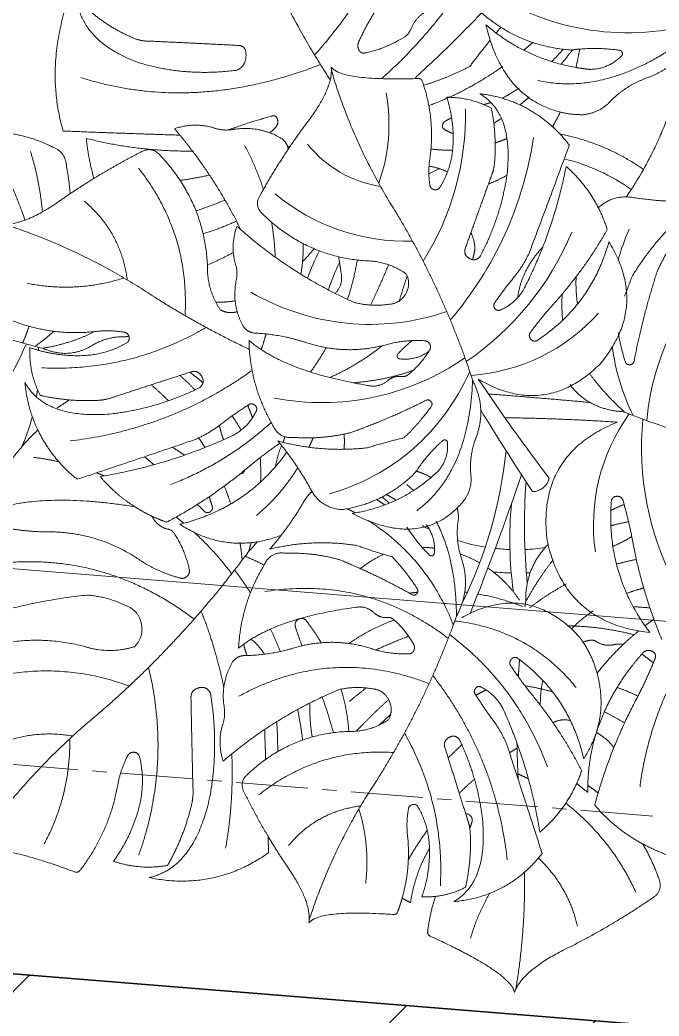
# Model space of a CAD drawing. Header units: inches. Extents: x 130993 to 274375, y -5108 to 103559.
# Drawn here: x 149360.12 to 149371.2, y 61053.63 to 61070.9 of the extents above; entities that cross this region are included whole.
import ezdxf

# ---------------------------------------------------------------- set-up
doc = ezdxf.new("R2010")
doc.units = ezdxf.units.IN
doc.header["$MEASUREMENT"] = 0
doc.linetypes.add('CENTER', pattern=[2, 1.25, -0.25, 0.25, -0.25])
doc.layers.add('A-HATCH', color=7, linetype='Continuous')
for name, color, linetype, lineweight in [('A_Grid Name', 216, 'Continuous', 5), ('Center line', 252, 'CENTER', 20), ('Column', 14, 'Continuous', 30), ('plants', 105, 'Continuous', 18), ('Wall-Section', 6, 'Continuous', 35)]:
    doc.layers.add(name, color=color, linetype=linetype, lineweight=lineweight)

# ---------------------------------------------------------------- blocks, each defined once
blk = doc.blocks.new('BP')
at = {"layer": 'A_Grid Name'}
blk.add_line((551, -319.224), (-30, -272.36), dxfattribs=at)
blk = doc.blocks.new('Monstera_86')
at = {"layer": 'plants'}
for points, degree in [([(0.73854, 1.358), (0.73013, 1.33524), (0.68339, 1.31327)], 2), ([(0.82054, 1.30327), (0.74178, 1.3393), (0.73854, 1.358)], 2), ([(0.72874, 1.24091), (0.72766, 1.29832), (0.73717, 1.35482)], 2), ([(0.68339, 1.31327), (0.64281, 1.29249), (0.60518, 1.26686)], 2), ([(0.76231, 1.26133), (0.77442, 1.28208), (0.78114, 1.30517)], 2), ([(0.81537, 1.2647), (0.82078, 1.28141), (0.82284, 1.29889)], 2), ([(0.82284, 1.29889), (0.82319, 1.30184), (0.82054, 1.30327)], 2), ([(0.71527, 1.22748), (0.68605, 1.25495), (0.67728, 1.2938)], 2), ([(0.93826, 1.29044), (0.92839, 1.27734), (0.85556, 1.28235)], 2), ([(0.96133, 1.23287), (0.93542, 1.26934), (0.93826, 1.29044)], 2), ([(0.85211, 1.27993), (0.84957, 1.27324), (0.84764, 1.26635)], 2), ([(0.85556, 1.28235), (0.85303, 1.28235), (0.85211, 1.27993)], 2), ([(0.87244, 1.15207), (0.91445, 1.21502), (0.93801, 1.28741)], 2), ([(0.79752, 1.2697), (0.74475, 1.26537), (0.71158, 1.22298)], 2), ([(0.76936, 1.19136), (0.76461, 1.2512), (0.79752, 1.2697)], 2), ([(0.83948, 1.27078), (0.83544, 1.24275), (0.82127, 1.21832)], 2), ([(0.84764, 1.26635), (0.84365, 1.26874), (0.83948, 1.27078)], 2), ([(0.60518, 1.26686), (0.59302, 1.2595), (0.59857, 1.24631)], 2), ([(0.68868, 1.17406), (0.64401, 1.20918), (0.62048, 1.26062)], 2), ([(0.81537, 1.2647), (0.8, 1.26299), (0.78613, 1.25599)], 2), ([(0.82854, 1.26514), (0.82194, 1.26543), (0.81537, 1.2647)], 2), ([(0.82109, 1.21803), (0.82053, 1.2423), (0.82854, 1.26514)], 2), ([(0.84764, 1.26635), (0.83894, 1.2354), (0.84264, 1.20342)], 2), ([(0.78613, 1.25599), (0.7802, 1.23032), (0.78139, 1.20397)], 2), ([(0.84544, 1.10592), (0.80639, 1.17485), (0.81052, 1.2545)], 2), ([(0.8897, 1.17968), (0.8789, 1.21499), (0.88308, 1.25175)], 2), ([(1.09365, 1.24641), (1.03058, 1.25956), (0.97752, 1.22233)], 2), ([(0.59857, 1.24631), (0.60464, 1.22922), (0.61397, 1.21362)], 2), ([(1.03429, 1.16622), (1.04897, 1.23649), (1.09365, 1.24641)], 2), ([(1.16083, 1.2394), (1.13192, 1.20174), (1.12392, 1.1549)], 2), ([(1.16568, 1.241), (1.16272, 1.24187), (1.16083, 1.2394)], 2), ([(1.26496, 1.22189), (1.24901, 1.21025), (1.16568, 1.241)], 2), ([(0.978, 1.2063), (0.96998, 1.2198), (0.96133, 1.23287)], 2), ([(1.07571, 1.23459), (1.06011, 1.20719), (1.0526, 1.17655)], 2), ([(1.12832, 1.23053), (1.10257, 1.23932), (1.07571, 1.23459)], 2), ([(1.10339, 1.17788), (1.11087, 1.20658), (1.12832, 1.23053)], 2), ([(0.61397, 1.21362), (0.59993, 1.22125), (0.58431, 1.2264)], 2), ([(0.71158, 1.22298), (0.72845, 1.17048), (0.74561, 1.11807)], 2), ([(0.81789, 1.04996), (0.75673, 1.12896), (0.74553, 1.22925)], 2), ([(0.82329, 1.20059), (0.8333, 1.21428), (0.8417, 1.22902)], 2), ([(0.97752, 1.22233), (0.97776, 1.21431), (0.978, 1.2063)], 2), ([(1.09421, 1.04211), (1.07193, 1.13458), (1.10368, 1.22451)], 2), ([(0.61397, 1.21362), (0.64142, 1.19871), (0.66039, 1.17597)], 2), ([(0.82127, 1.21832), (0.82118, 1.21817), (0.82109, 1.21803)], 2), ([(0.82112, 1.21701), (0.82111, 1.21752), (0.82109, 1.21803)], 2), ([(0.83261, 1.17692), (0.8219, 1.19546), (0.82112, 1.21701)], 2), ([(0.88801, 1.1768), (0.93033, 1.18203), (0.9581, 1.21527)], 2), ([(1.01329, 1.12622), (1.0113, 1.17234), (1.01928, 1.21786)], 2), ([(1.14135, 1.08578), (1.21167, 1.14356), (1.26364, 1.2185)], 2), ([(1.17083, 1.11152), (1.17001, 1.16573), (1.19565, 1.21354)], 2), ([(0.7139, 1.20241), (0.68548, 1.1783), (0.67308, 1.14265)], 2), ([(0.74993, 1.08166), (0.7236, 1.13941), (0.7139, 1.20241)], 2), ([(0.78139, 1.20397), (0.78174, 1.19614), (0.78451, 1.18883)], 2), ([(0.84264, 1.20342), (0.84366, 1.19157), (0.8416, 1.17987)], 2), ([(1.00086, 1.16438), (0.99019, 1.18578), (0.978, 1.2063)], 2), ([(0.79217, 1.11193), (0.77411, 1.14963), (0.76936, 1.19136)], 2), ([(0.77984, 1.19261), (0.77868, 1.18903), (0.78134, 1.18629)], 2), ([(0.78195, 1.19849), (0.7808, 1.19558), (0.77984, 1.19261)], 2), ([(0.78134, 1.18629), (0.78323, 1.18436), (0.78592, 1.18435)], 2), ([(0.78451, 1.18883), (0.79527, 1.1547), (0.80588, 1.12051)], 2), ([(0.66039, 1.17597), (0.64603, 1.12153), (0.61845, 1.07018)], 2), ([(0.83797, 1.17561), (0.8349, 1.17461), (0.83261, 1.17692)], 2), ([(0.8416, 1.17987), (0.84103, 1.17661), (0.83797, 1.17561)], 2), ([(1.0526, 1.17655), (1.05036, 1.16745), (1.05111, 1.15812)], 2), ([(1.10324, 1.12795), (1.09701, 1.1529), (1.10339, 1.17788)], 2), ([(0.6387, 1.06165), (0.66832, 1.11042), (0.66708, 1.16352)], 2), ([(0.6671, 1.15683), (0.66199, 1.16038), (0.65713, 1.16426)], 2), ([(0.66708, 1.16352), (0.67284, 1.15949), (0.67799, 1.15488)], 2), ([(0.77743, 1.15076), (0.78503, 1.15735), (0.79218, 1.16443)], 2), ([(0.85602, 1.12486), (0.92899, 1.12024), (0.98702, 1.16595)], 2), ([(0.99757, 1.14575), (1.00694, 1.15362), (1.00086, 1.16438)], 2), ([(1.03407, 1.06729), (1.02572, 1.11673), (1.03429, 1.16622)], 2), ([(0.5667, 1.02229), (0.60753, 1.08693), (0.61641, 1.15825)], 2), ([(1.05111, 1.15812), (1.05214, 1.11528), (1.05297, 1.07242)], 2), ([(1.12392, 1.1549), (1.1211, 1.14096), (1.11474, 1.12824)], 2), ([(0.67308, 1.14265), (0.69435, 1.10107), (0.72414, 1.06543)], 2), ([(0.73512, 1.14557), (0.72998, 1.14795), (0.72496, 1.15058)], 2), ([(0.73604, 1.11569), (0.73579, 1.13337), (0.73484, 1.15105)], 2), ([(0.79487, 0.9924), (0.82491, 1.07672), (0.87244, 1.15207)], 2), ([(0.89998, 1.10432), (0.95614, 1.10671), (0.99757, 1.14575)], 2), ([(0.80145, 1.01022), (0.7355, 1.06021), (0.70638, 1.13893)], 2), ([(1.02168, 1.13324), (0.97058, 1.08935), (0.90886, 1.06364)], 2), ([(1.0227, 1.09918), (1.02719, 1.11637), (1.02168, 1.13324)], 2), ([(0.67115, 1.13085), (0.64622, 1.09239), (0.65816, 1.04784)], 2), ([(0.73583, 1.03287), (0.68547, 1.0693), (0.67115, 1.13085)], 2), ([(0.73596, 1.12061), (0.73965, 1.12284), (0.74328, 1.12518)], 2), ([(0.80293, 1.12999), (0.7963, 1.12365), (0.78968, 1.1173)], 2), ([(0.96955, 1.09494), (0.96869, 1.10958), (0.96861, 1.12425)], 2), ([(0.98037, 1.13172), (0.98085, 1.11715), (0.98136, 1.10257)], 2), ([(1.10906, 1.12461), (1.10514, 1.12451), (1.10324, 1.12795)], 2), ([(1.11474, 1.12824), (1.11297, 1.12471), (1.10906, 1.12461)], 2), ([(1.16788, 1.1088), (1.21906, 1.10027), (1.26271, 1.12887)], 2), ([(0.64184, 1.12012), (0.64436, 1.11702), (0.64692, 1.11395)], 2), ([(0.64692, 1.11395), (0.65248, 1.10925), (0.65864, 1.10537)], 2), ([(0.74561, 1.11807), (0.75055, 1.10549), (0.75847, 1.09464)], 2), ([(0.80588, 1.12051), (0.80821, 1.11402), (0.80246, 1.11042)], 2), ([(0.80246, 1.11042), (0.79671, 1.10683), (0.79217, 1.11193)], 2), ([(0.86085, 1.07349), (0.87719, 1.08812), (0.89219, 1.1041)], 2), ([(0.86093, 1.09304), (0.87873, 1.10498), (0.89998, 1.10432)], 2), ([(0.90694, 1.06324), (0.90106, 1.08338), (0.89947, 1.10433)], 2), ([(0.91437, 1.10563), (0.91926, 1.08808), (0.92541, 1.07096)], 2), ([(0.93504, 1.11002), (0.93795, 1.09348), (0.93729, 1.07675)], 2), ([(0.94928, 1.08308), (0.94619, 1.09795), (0.94443, 1.11306)], 2), ([(0.65104, 1.08525), (0.64102, 1.0903), (0.63146, 1.09616)], 2), ([(0.68447, 1.09371), (0.69319, 1.09168), (0.70096, 1.09593)], 2), ([(0.75847, 1.09464), (0.76801, 1.08203), (0.77632, 1.06854)], 2), ([(0.87006, 1.09818), (0.86452, 1.09302), (0.85898, 1.08787)], 2), ([(1.02064, 1.081), (1.01924, 1.09038), (1.0227, 1.09918)], 2), ([(0.8607, 1.07377), (0.85575, 1.08347), (0.86093, 1.09304)], 2), ([(0.9968, 0.92926), (1.06038, 1.01567), (1.14135, 1.08578)], 2), ([(0.71334, 1.07891), (0.71352, 1.06696), (0.71097, 1.05502)], 2), ([(0.7704, 1.06155), (0.75714, 1.06835), (0.74993, 1.08166)], 2), ([(0.88256, 1.06213), (0.89099, 1.06846), (0.89898, 1.07532)], 2), ([(1.01211, 1.03622), (1.02453, 1.05697), (1.02064, 1.081)], 2), ([(0.61759, 1.06859), (0.61, 1.05326), (0.60346, 1.03764)], 2), ([(0.61845, 1.07018), (0.61802, 1.06938), (0.61759, 1.06859)], 2), ([(0.6387, 1.06165), (0.62828, 1.06521), (0.61845, 1.07018)], 2), ([(0.72834, 1.05995), (0.71502, 1.06217), (0.70198, 1.06571)], 2), ([(0.72414, 1.06543), (0.73338, 1.05355), (0.74181, 1.04104)], 2), ([(0.76626, 1.06395), (0.77112, 1.06651), (0.77591, 1.06921)], 2), ([(0.77632, 1.06854), (0.77875, 1.06547), (0.77622, 1.06249)], 2), ([(0.82146, 1.05788), (0.91664, 1.02114), (1.00644, 1.07013)], 2), ([(0.87626, 1.06302), (0.86565, 1.06408), (0.8607, 1.07377)], 2), ([(1.04557, 1.06203), (1.03764, 1.05988), (1.03407, 1.06729)], 2), ([(1.05297, 1.07242), (1.05349, 1.06418), (1.04557, 1.06203)], 2), ([(0.61464, 1.02921), (0.62833, 1.04457), (0.6387, 1.06165)], 2), ([(0.79655, 0.99708), (0.72491, 1.005), (0.67851, 1.06165)], 2), ([(0.77622, 1.06249), (0.7737, 1.0595), (0.7704, 1.06155)], 2), ([(0.90886, 1.06364), (0.89262, 1.06008), (0.87626, 1.06302)], 2), ([(1.04313, 0.98738), (1.0286, 1.02367), (1.02099, 1.06207)], 2), ([(1.11297, 1.0602), (1.1966, 1.02985), (1.27979, 1.06236)], 2), ([(0.63256, 1.01968), (0.64656, 1.03297), (0.65816, 1.04784)], 2), ([(0.65816, 1.04784), (0.66256, 1.03143), (0.67193, 1.0174)], 2), ([(0.73357, 1.03453), (0.7342, 1.04292), (0.73468, 1.05131)], 2), ([(0.73454, 1.04895), (0.73524, 1.04924), (0.73594, 1.04954)], 2), ([(0.60346, 1.03764), (0.60271, 1.03584), (0.60197, 1.03403)], 2), ([(0.60346, 1.03764), (0.6089, 1.03343), (0.61464, 1.02921)], 2), ([(0.74181, 1.04104), (0.74422, 1.03784), (0.74185, 1.03461)], 2), ([(1.0014, 1.03065), (1.00792, 1.03108), (1.01211, 1.03622)], 2), ([(0.60197, 1.03403), (0.5998, 1.02947), (0.60413, 1.0268)], 2), ([(0.60413, 1.0268), (0.60846, 1.02414), (0.61292, 1.0273)], 2), ([(0.61292, 1.0273), (0.61379, 1.02825), (0.61464, 1.02921)], 2), ([(0.74185, 1.03461), (0.73949, 1.03138), (0.73583, 1.03287)], 2), ([(0.83651, 1.02608), (0.8383, 1.02915), (0.84178, 1.02903)], 2), ([(0.84178, 1.02903), (0.86133, 1.02954), (0.87986, 1.02311)], 2), ([(0.95464, 1.02375), (0.97757, 1.0304), (1.0014, 1.03065)], 2), ([(0.97563, 1.00495), (0.97052, 1.01564), (0.96615, 1.02667)], 2), ([(0.99162, 1.01698), (0.98578, 1.02245), (0.98163, 1.02931)], 2), ([(0.99866, 1.0306), (0.99981, 1.02679), (1.00089, 1.02297)], 2), ([(1.15735, 1.02155), (1.22372, 1.00502), (1.28527, 1.03558)], 2), ([(0.61765, 1.00654), (0.62539, 1.01287), (0.63256, 1.01968)], 2), ([(0.64199, 1.02006), (0.63732, 1.01897), (0.63256, 1.01968)], 2), ([(0.65841, 1.0172), (0.65077, 1.02209), (0.64199, 1.02006)], 2), ([(0.66545, 1.0158), (0.66166, 1.01506), (0.65841, 1.0172)], 2), ([(0.67193, 1.0174), (0.66872, 1.0165), (0.66545, 1.0158)], 2), ([(0.67193, 1.0174), (0.67377, 1.01465), (0.67578, 1.01203)], 2), ([(0.83646, 1.01991), (0.83472, 1.02301), (0.83651, 1.02608)], 2), ([(0.85593, 0.99552), (0.84414, 1.00599), (0.83646, 1.01991)], 2), ([(0.87315, 1.0252), (0.85755, 1.01796), (0.84145, 1.01187)], 2), ([(0.85541, 0.99599), (0.87897, 1.0046), (0.89943, 1.01898)], 2), ([(0.87986, 1.02311), (0.91734, 1.01211), (0.95464, 1.02375)], 2), ([(1.00672, 1.02338), (0.97102, 0.99428), (0.89371, 0.98396)], 2), ([(0.94156, 0.99595), (0.93319, 1.00659), (0.92633, 1.01828)], 2), ([(0.94512, 1.02117), (0.94837, 1.01228), (0.95131, 1.00326)], 2), ([(0.98175, 0.94256), (1.00435, 0.97967), (1.00672, 1.02338)], 2), ([(0.99521, 1.01519), (0.99307, 1.01538), (0.99162, 1.01698)], 2), ([(1.00089, 1.02297), (1.00168, 1.02105), (1.00104, 1.01906)], 2), ([(1.10117, 1), (1.09867, 1.01282), (1.10795, 1.02202)], 2), ([(1.10795, 1.02202), (1.13276, 1.0296), (1.15735, 1.02155)], 2), ([(0.5952, 1.01494), (0.61564, 0.96604), (0.62462, 0.91381)], 2), ([(0.64429, 0.87995), (0.64982, 0.95114), (0.60688, 1.00818)], 2), ([(0.60688, 1.00818), (0.68931, 0.99963), (0.70677, 0.91862)], 2), ([(0.68708, 1.00168), (0.65419, 1.00227), (0.62223, 1.01037)], 2), ([(0.67578, 1.01203), (0.72596, 0.95809), (0.78971, 0.99382)], 2), ([(0.80285, 1.01385), (0.88281, 0.95298), (0.98117, 0.96849)], 2), ([(1.3092, 1.01295), (1.23471, 0.98015), (1.15396, 0.97185)], 2), ([(0.6029, 0.99528), (0.6073, 0.99841), (0.61155, 1.00169)], 2), ([(0.68323, 1.00485), (0.6736, 0.99509), (0.66198, 0.98716)], 2), ([(0.79792, 1.00081), (0.82311, 0.93609), (0.88074, 0.89931)], 2), ([(0.95131, 1.00326), (0.95303, 0.99877), (0.94918, 0.99588)], 2), ([(1.11569, 0.98233), (1.10367, 0.98718), (1.10117, 1)], 2), ([(0.7815, 0.98973), (0.76381, 0.94521), (0.74719, 0.90029), (0.73162, 0.85498)], 3), ([(0.79487, 0.9924), (0.77991, 0.96491), (0.79039, 0.93532)], 2), ([(0.81468, 0.90002), (0.79519, 0.93725), (0.79487, 0.9924)], 2), ([(0.86171, 0.99367), (0.85845, 0.99337), (0.85593, 0.99552)], 2), ([(0.87504, 0.98903), (0.86934, 0.99426), (0.86171, 0.99367)], 2), ([(0.89371, 0.98396), (0.88312, 0.98159), (0.87504, 0.98903)], 2), ([(0.94918, 0.99588), (0.94533, 0.99298), (0.94156, 0.99595)], 2), ([(1.04999, 0.99524), (1.14868, 0.92044), (1.27007, 0.9458)], 2), ([(0.62282, 0.98313), (0.61478, 0.98364), (0.60675, 0.98433)], 2), ([(0.72373, 0.98425), (0.7069, 0.97107), (0.68797, 0.96106)], 2), ([(0.70088, 0.93766), (0.71521, 0.95566), (0.72753, 0.97824)], 2), ([(0.72753, 0.97824), (0.72825, 0.94586), (0.70582, 0.92267)], 2), ([(0.72753, 0.97824), (0.72789, 0.98079), (0.72823, 0.98334)], 2), ([(0.73064, 0.98294), (0.75172, 0.97458), (0.77405, 0.9708)], 2), ([(0.78983, 0.9807), (0.76659, 0.93386), (0.75201, 0.88356), (0.7466, 0.83155)], 3), ([(1.15396, 0.97185), (1.1338, 0.97335), (1.11569, 0.98233)], 2), ([(0.6291, 0.97012), (0.6211, 0.96713), (0.61282, 0.96501)], 2), ([(0.76434, 0.94555), (0.74593, 0.95817), (0.73368, 0.97676)], 2), ([(0.73956, 0.96864), (0.74345, 0.94018), (0.74405, 0.91145), (0.74135, 0.88285)], 3), ([(0.78438, 0.96931), (0.78574, 0.96915), (0.78709, 0.969)], 2), ([(0.83271, 0.96621), (0.83163, 0.96879), (0.8336, 0.97073)], 2), ([(0.83257, 0.96902), (0.83658, 0.96945), (0.84057, 0.97003)], 2), ([(0.8336, 0.97073), (0.83557, 0.97267), (0.83803, 0.97145)], 2), ([(0.83803, 0.97145), (0.87206, 0.95234), (0.9081, 0.93762)], 2), ([(1.01051, 0.94744), (1.00239, 0.95826), (0.99515, 0.96969)], 2), ([(0.61361, 0.80086), (0.61888, 0.85614), (0.60828, 0.91091), (0.58279, 0.96024)], 3), ([(0.72598, 0.96092), (0.72921, 0.92795), (0.72963, 0.8948), (0.72725, 0.86175)], 3), ([(0.8576, 0.9345), (0.84357, 0.94904), (0.83271, 0.96621)], 2), ([(0.72692, 0.95024), (0.72558, 0.95018), (0.72424, 0.95011), (0.7229, 0.95003)], 3), ([(0.75933, 0.94919), (0.75344, 0.94982), (0.74753, 0.95022), (0.7416, 0.95037)], 3), ([(1.01338, 0.95113), (1.02987, 0.92908), (1.05019, 0.91056)], 2), ([(1.05466, 0.94655), (1.05367, 0.9507), (1.0568, 0.9536)], 2), ([(1.0568, 0.9536), (1.05993, 0.95651), (1.06395, 0.95518)], 2), ([(1.06395, 0.95518), (1.08695, 0.94905), (1.1064, 0.93532)], 2), ([(0.63891, 0.94163), (0.62953, 0.93905), (0.61997, 0.93723)], 2), ([(0.79137, 0.93189), (0.78146, 0.93533), (0.77235, 0.94053)], 2), ([(0.88836, 0.94608), (0.87783, 0.93782), (0.86565, 0.9322)], 2), ([(0.96117, 0.93113), (0.9755, 0.92916), (0.98175, 0.94256)], 2), ([(1.00035, 0.93406), (0.99091, 0.93798), (0.98188, 0.94278)], 2), ([(1.06914, 0.91189), (1.05892, 0.92794), (1.05466, 0.94655)], 2), ([(0.62682, 0.79582), (0.65495, 0.83496), (0.66657, 0.88214), (0.65981, 0.92986)], 3), ([(0.79039, 0.93532), (0.79613, 0.91679), (0.79302, 0.89761)], 2), ([(0.82398, 0.90385), (0.8148, 0.91594), (0.81646, 0.93118)], 2), ([(0.81646, 0.93118), (0.81658, 0.93294), (0.81818, 0.93359)], 2), ([(0.81818, 0.93359), (0.81978, 0.93425), (0.82105, 0.93305)], 2), ([(0.82105, 0.93305), (0.83358, 0.92081), (0.84296, 0.90589)], 2), ([(0.89169, 0.92362), (0.87485, 0.92974), (0.8576, 0.9345)], 2), ([(0.9081, 0.93762), (0.93415, 0.93021), (0.96117, 0.93113)], 2), ([(1.00321, 0.93787), (1.00399, 0.92928), (1.00534, 0.92077)], 2), ([(1.1064, 0.93532), (1.14644, 0.90983), (1.19392, 0.91038)], 2), ([(0.64249, 0.92442), (0.63377, 0.92054), (0.62555, 0.9157)], 2), ([(0.72829, 0.92753), (0.7217, 0.92726), (0.71513, 0.92665), (0.7086, 0.9257)], 3), ([(0.75721, 0.92654), (0.75245, 0.92706), (0.74767, 0.9274), (0.74288, 0.92757)], 3), ([(0.79369, 0.9189), (0.78492, 0.92165), (0.77598, 0.92376), (0.7669, 0.92522)], 3), ([(0.82818, 0.92558), (0.82219, 0.9256), (0.81624, 0.92626)], 2), ([(0.97627, 0.92719), (0.93431, 0.91704), (0.89169, 0.92362)], 2), ([(0.94321, 0.88084), (0.95756, 0.90566), (0.97627, 0.92719)], 2), ([(1.06383, 0.90301), (1.01733, 0.93327), (0.9653, 0.9138)], 2), ([(0.9968, 0.92926), (0.99228, 0.9248), (0.98849, 0.9197)], 2), ([(0.99436, 0.92037), (0.99551, 0.92479), (0.9968, 0.92926)], 2), ([(0.62555, 0.9157), (0.62496, 0.9155), (0.62436, 0.91531)], 2), ([(0.62462, 0.91381), (0.62812, 0.89701), (0.63277, 0.88049)], 2), ([(0.70677, 0.91862), (0.7166, 0.83501), (0.63844, 0.80374)], 2), ([(1.07526, 0.90778), (1.07136, 0.90856), (1.06914, 0.91189)], 2), ([(1.19392, 0.91038), (1.22294, 0.91013), (1.25084, 0.90224)], 2), ([(0.62756, 0.90061), (0.63618, 0.90211), (0.6446, 0.90445)], 2), ([(0.6446, 0.90454), (0.64448, 0.90448), (0.64437, 0.90441), (0.64425, 0.90435)], 3), ([(0.7868, 0.87902), (0.82673, 0.92863), (0.89624, 0.89246)], 2), ([(0.82833, 0.90423), (0.82602, 0.90549), (0.82368, 0.9067), (0.82132, 0.90786)], 3), ([(0.82448, 0.90333), (0.82423, 0.90359), (0.82398, 0.90385)], 2), ([(0.95982, 0.83302), (0.99868, 0.88717), (1.06383, 0.90301)], 2), ([(1.07656, 0.90097), (1.0319, 0.87737), (0.99371, 0.84447)], 2), ([(1.05999, 0.90203), (1.06367, 0.89897), (1.06745, 0.89602)], 2), ([(1.08926, 0.89788), (1.08436, 0.90584), (1.07526, 0.90778)], 2), ([(1.09137, 0.89492), (1.08413, 0.89834), (1.07656, 0.90097)], 2), ([(0.79302, 0.89761), (0.79284, 0.89217), (0.79418, 0.88691)], 2), ([(0.89624, 0.89246), (0.84769, 0.88495), (0.81225, 0.85093)], 2), ([(0.8932, 0.89196), (0.89707, 0.88985), (0.90104, 0.88791)], 2), ([(0.94913, 0.84811), (0.96553, 0.87443), (0.98929, 0.89449)], 2), ([(1.03212, 0.88624), (1.03174, 0.88956), (1.03469, 0.89111)], 2), ([(1.03469, 0.89111), (1.03765, 0.89266), (1.04011, 0.89042)], 2), ([(1.09137, 0.89492), (1.09021, 0.89633), (1.08926, 0.89788)], 2), ([(1.10788, 0.8858), (1.09992, 0.89089), (1.09137, 0.89492)], 2), ([(1.2546, 0.89208), (1.20308, 0.87095), (1.10934, 0.88566)], 2), ([(0.63186, 0.88375), (0.63841, 0.8863), (0.6448, 0.88962)], 2), ([(0.83342, 0.88981), (0.78278, 0.8525), (0.77913, 0.76308)], 2), ([(0.83463, 0.85248), (0.86425, 0.88242), (0.90588, 0.88875)], 2), ([(0.8672, 0.8763), (0.86495, 0.87838), (0.86266, 0.88041), (0.86032, 0.88238)], 3), ([(0.86481, 0.88416), (0.86862, 0.88138), (0.87263, 0.87891)], 2), ([(0.90588, 0.88875), (0.92629, 0.8877), (0.93606, 0.86975)], 2), ([(1.0144, 0.88292), (1.01718, 0.87428), (1.02057, 0.86586)], 2), ([(1.0353, 0.87624), (1.0336, 0.8812), (1.03212, 0.88624)], 2), ([(1.04011, 0.89042), (1.04343, 0.88706), (1.0468, 0.88375)], 2), ([(1.14127, 0.85659), (1.12682, 0.87371), (1.10788, 0.8858)], 2), ([(1.10934, 0.88566), (1.10861, 0.88571), (1.10788, 0.8858)], 2), ([(1.20184, 0.81137), (1.2354, 0.8429), (1.25227, 0.88586)], 2), ([(0.63277, 0.88049), (0.63377, 0.87604), (0.63833, 0.87583)], 2), ([(0.63833, 0.87583), (0.64289, 0.87562), (0.64429, 0.87995)], 2), ([(0.78054, 0.85831), (0.78054, 0.86961), (0.7868, 0.87902)], 2), ([(0.78198, 0.75452), (0.80787, 0.81323), (0.85675, 0.85586), (0.91844, 0.87353)], 3), ([(0.86307, 0.87409), (0.85831, 0.87661), (0.85374, 0.87947)], 2), ([(0.93521, 0.87124), (0.94004, 0.87531), (0.94321, 0.88084)], 2), ([(0.70474, 0.85811), (0.70638, 0.8661), (0.71292, 0.87135), (0.72108, 0.87122)], 3), ([(0.72108, 0.87122), (0.73828, 0.8449), (0.7551, 0.81833), (0.77155, 0.79152)], 3), ([(0.84316, 0.86444), (0.83985, 0.86714), (0.83675, 0.87013)], 2), ([(0.93606, 0.86975), (0.94999, 0.84432), (0.96854, 0.82203)], 2), ([(0.97499, 0.80406), (1.01809, 0.84345), (1.0728, 0.86443)], 2), ([(0.77376, 0.76184), (0.75174, 0.79463), (0.72872, 0.82673), (0.70474, 0.85811)], 3), ([(0.7765, 0.82054), (0.78307, 0.83894), (0.78054, 0.85831)], 2), ([(0.80821, 0.82172), (0.82352, 0.8353), (0.83463, 0.85248)], 2), ([(0.81963, 0.85757), (0.82634, 0.85369), (0.83389, 0.85135)], 2), ([(0.98569, 0.83818), (0.98483, 0.84949), (0.98528, 0.8615)], 2), ([(1.00131, 0.85163), (1.00205, 0.85362), (1.00414, 0.85382)], 2), ([(1.00414, 0.85382), (1.00452, 0.85385), (1.00491, 0.8538)], 2), ([(1.01139, 0.81628), (1.07344, 0.84554), (1.14127, 0.85659)], 2), ([(1.16343, 0.85927), (1.10696, 0.84043), (1.05061, 0.82126)], 2), ([(1.13736, 0.85593), (1.14109, 0.85444), (1.14485, 0.85306)], 2), ([(1.20184, 0.81137), (1.18827, 0.83975), (1.16343, 0.85927)], 2), ([(0.81225, 0.85093), (0.80236, 0.83913), (0.80355, 0.82377)], 2), ([(0.97086, 0.8469), (0.96903, 0.83634), (0.96495, 0.82643)], 2), ([(0.99371, 0.84447), (0.98097, 0.83425), (0.96755, 0.82492)], 2), ([(1.00085, 0.85049), (1.00108, 0.85107), (1.00131, 0.85163)], 2), ([(1.08902, 0.84512), (1.09361, 0.84122), (1.09826, 0.8374)], 2), ([(0.63148, 0.79398), (0.54769, 0.82741), (0.45857, 0.84137)], 2), ([(1.0709, 0.82815), (1.06512, 0.83206), (1.05924, 0.83582)], 2), ([(1.18137, 0.84231), (1.19369, 0.83956), (1.20621, 0.83789)], 2), ([(1.21328, 0.72781), (1.24416, 0.80128), (1.30566, 0.84156)], 2), ([(0.80355, 0.82377), (0.80361, 0.82199), (0.80523, 0.82128)], 2), ([(0.88142, 0.82865), (0.86383, 0.82311), (0.84586, 0.81895)], 2), ([(0.96854, 0.82203), (0.92562, 0.83373), (0.88142, 0.82865)], 2), ([(0.90409, 0.82955), (0.90398, 0.82974), (0.90387, 0.82993), (0.90376, 0.83012)], 3), ([(0.90413, 0.83013), (0.90358, 0.82276), (0.90409, 0.81538)], 2), ([(0.93419, 0.81893), (0.9361, 0.82359), (0.93825, 0.82814)], 2), ([(0.9636, 0.82332), (0.96312, 0.82224), (0.9626, 0.82118)], 2), ([(0.96755, 0.82492), (0.96712, 0.82459), (0.96663, 0.82435)], 2), ([(1.03939, 0.82843), (1.04232, 0.82365), (1.04545, 0.81901)], 2), ([(1.20721, 0.79843), (1.21122, 0.81376), (1.21756, 0.82789)], 2), ([(0.77913, 0.76308), (0.76466, 0.79121), (0.7765, 0.82054)], 2), ([(0.80523, 0.82128), (0.80686, 0.82056), (0.80821, 0.82172)], 2), ([(0.84586, 0.81895), (0.83088, 0.80486), (0.81908, 0.78801)], 2), ([(0.82439, 0.78256), (0.86016, 0.80052), (0.89785, 0.814)], 2), ([(0.89785, 0.814), (0.92499, 0.82051), (0.95284, 0.81862)], 2), ([(0.9346, 0.81894), (0.93454, 0.81911), (0.93447, 0.81927), (0.9344, 0.81943)], 3), ([(0.95284, 0.81862), (0.96769, 0.82007), (0.97366, 0.8064)], 2), ([(0.9626, 0.82118), (0.96201, 0.8194), (0.96157, 0.81758)], 2), ([(0.98987, 0.7937), (0.9971, 0.80828), (1.01139, 0.81628)], 2), ([(0.99348, 0.75346), (1.073, 0.8104), (1.17044, 0.82207)], 2), ([(1.02139, 0.82086), (1.0236, 0.81433), (1.0253, 0.80764)], 2), ([(1.05061, 0.82126), (1.03708, 0.81575), (1.02544, 0.807)], 2), ([(0.63844, 0.80374), (0.6931, 0.8002), (0.74787, 0.79942)], 2), ([(0.97366, 0.8064), (0.99567, 0.76833), (0.9966, 0.72436)], 2), ([(1.02544, 0.807), (1.01192, 0.79646), (0.99745, 0.78725)], 2), ([(1.01295, 0.79769), (1.00829, 0.80439), (1.00424, 0.81148)], 2), ([(1.0253, 0.80764), (1.02543, 0.80737), (1.02556, 0.80709)], 2), ([(1.21442, 0.76531), (1.21231, 0.78946), (1.20184, 0.81137)], 2), ([(0.60993, 0.80222), (0.60377, 0.73608), (0.57236, 0.67689), (0.52105, 0.63471)], 3), ([(0.62309, 0.79727), (0.6336, 0.77604), (0.64047, 0.75333), (0.64349, 0.72983)], 3), ([(0.66569, 0.75625), (0.65173, 0.77562), (0.63148, 0.79398)], 2), ([(0.99784, 0.78751), (0.99528, 0.79333), (0.99323, 0.79951)], 2), ([(1.04433, 0.77015), (1.08483, 0.79021), (1.12977, 0.79568)], 2), ([(1.12977, 0.79568), (1.19424, 0.80129), (1.21442, 0.76531)], 2), ([(0.63182, 0.79367), (0.66598, 0.79196), (0.68468, 0.76725)], 2), ([(0.76395, 0.7763), (0.71497, 0.78014), (0.66453, 0.78465)], 2), ([(0.78661, 0.74125), (0.84133, 0.77891), (0.90689, 0.79274), (0.97216, 0.78039)], 3), ([(0.81908, 0.78801), (0.81788, 0.78546), (0.81984, 0.78344)], 2), ([(0.99092, 0.78732), (0.98769, 0.79007), (0.98987, 0.7937)], 2), ([(0.99745, 0.78725), (0.99416, 0.78457), (0.99092, 0.78732)], 2), ([(1.17132, 0.78212), (1.17717, 0.78622), (1.18317, 0.79008)], 2), ([(0.65559, 0.74764), (0.70924, 0.8), (0.77376, 0.76184)], 2), ([(0.81984, 0.78344), (0.82181, 0.78143), (0.82439, 0.78256)], 2), ([(1.12716, 0.77906), (1.09045, 0.76702), (1.05368, 0.75517)], 2), ([(1.07495, 0.78299), (1.08298, 0.77485), (1.09172, 0.76749)], 2), ([(1.14345, 0.78257), (1.13501, 0.78214), (1.12716, 0.77906)], 2), ([(1.19956, 0.77772), (1.17185, 0.78405), (1.14345, 0.78257)], 2), ([(1.20973, 0.73125), (1.21062, 0.75577), (1.19956, 0.77772)], 2), ([(1.2022, 0.77201), (1.20261, 0.77542), (1.20314, 0.7788)], 2), ([(0.83705, 0.75346), (0.86299, 0.76293), (0.89524, 0.7655)], 2), ([(0.88139, 0.768), (0.87054, 0.77076), (0.86195, 0.76357)], 2), ([(0.9966, 0.72436), (0.96078, 0.75486), (0.88139, 0.768)], 2), ([(1.04278, 0.75885), (1.03886, 0.76514), (1.04433, 0.77015)], 2), ([(1.054, 0.75528), (1.04759, 0.76004), (1.04161, 0.76536)], 2), ([(1.04915, 0.77247), (1.05599, 0.76495), (1.06379, 0.75843)], 2), ([(0.7807, 0.75831), (0.73263, 0.75483), (0.68897, 0.73351), (0.65667, 0.69773)], 3), ([(0.77913, 0.76308), (0.80716, 0.67733), (0.85357, 0.59997)], 2), ([(0.84201, 0.75774), (0.82948, 0.74766), (0.82107, 0.73396)], 2), ([(0.84804, 0.7594), (0.84468, 0.75981), (0.84201, 0.75774)], 2), ([(0.86195, 0.76357), (0.85588, 0.75853), (0.84804, 0.7594)], 2), ([(0.91807, 0.76037), (0.89054, 0.74827), (0.86711, 0.72952)], 2), ([(1.05368, 0.75517), (1.0467, 0.75257), (1.04278, 0.75885)], 2), ([(0.62609, 0.74794), (0.62295, 0.74757), (0.62219, 0.7445)], 2), ([(0.63068, 0.74549), (0.62924, 0.7483), (0.62609, 0.74794)], 2), ([(0.64665, 0.62851), (0.60791, 0.69132), (0.65559, 0.74764)], 2), ([(0.93668, 0.75503), (0.92845, 0.74356), (0.9215, 0.73129)], 2), ([(1.03824, 0.71169), (1.11225, 0.75497), (1.19813, 0.75095)], 2), ([(0.62219, 0.7445), (0.61367, 0.70036), (0.59985, 0.65759)], 2), ([(0.63765, 0.71674), (0.63511, 0.73134), (0.63068, 0.74549)], 2), ([(0.78529, 0.74495), (0.73949, 0.71356), (0.70424, 0.67033), (0.68271, 0.61914)], 3), ([(0.8217, 0.73497), (0.83427, 0.74395), (0.84968, 0.74233)], 2), ([(0.85173, 0.73731), (0.84529, 0.73052), (0.8381, 0.72452)], 2), ([(0.84968, 0.74233), (0.85158, 0.74221), (0.8523, 0.74046)], 2), ([(0.8523, 0.74046), (0.85302, 0.73871), (0.85173, 0.73731)], 2), ([(1.11468, 0.72622), (1.13458, 0.73809), (1.1578, 0.73908)], 2), ([(1.19708, 0.73199), (1.17128, 0.74328), (1.14808, 0.72861)], 2), ([(1.1578, 0.73908), (1.18452, 0.74008), (1.20973, 0.73125)], 2), ([(0.82107, 0.73396), (0.81917, 0.73091), (0.82091, 0.72776)], 2), ([(0.82091, 0.72776), (0.82265, 0.72462), (0.82624, 0.72461)], 2), ([(0.82624, 0.72461), (0.84639, 0.7234), (0.86573, 0.72919)], 2), ([(0.86573, 0.72919), (0.90478, 0.73889), (0.94285, 0.72586)], 2), ([(0.98468, 0.73321), (0.98205, 0.72572), (0.97992, 0.71807)], 2), ([(0.99619, 0.73305), (1.04376, 0.7105), (1.08819, 0.68237)], 2), ([(1.1133, 0.72033), (1.1122, 0.72369), (1.11468, 0.72622)], 2), ([(1.14808, 0.72861), (1.13341, 0.72026), (1.11666, 0.72073)], 2), ([(1.14685, 0.71579), (1.16871, 0.72714), (1.19708, 0.73199)], 2), ([(1.20472, 0.73007), (1.19498, 0.72342), (1.18612, 0.71536)], 2), ([(1.19708, 0.73199), (1.27352, 0.71334), (1.34539, 0.67579)], 2), ([(1.20133, 0.73093), (1.20122, 0.73245), (1.20112, 0.73396)], 2), ([(1.21659, 0.7269), (1.2132, 0.71887), (1.21036, 0.71054)], 2), ([(0.7168, 0.72457), (0.66357, 0.6898), (0.64665, 0.62851)], 2), ([(0.72296, 0.7226), (0.72063, 0.72593), (0.7168, 0.72457)], 2), ([(0.72269, 0.71615), (0.72528, 0.71927), (0.72296, 0.7226)], 2), ([(0.80427, 0.69638), (0.86828, 0.71791), (0.93616, 0.71116), (0.99467, 0.67743)], 3), ([(0.94285, 0.72586), (0.96628, 0.71836), (0.99086, 0.71725)], 2), ([(0.99086, 0.71725), (0.99756, 0.71658), (1.0017, 0.71127)], 2), ([(1.11792, 0.71638), (1.11441, 0.71698), (1.1133, 0.72033)], 2), ([(1.11666, 0.72073), (1.115, 0.72053), (1.11337, 0.72012)], 2), ([(1.22584, 0.7055), (1.18582, 0.72066), (1.14331, 0.71539)], 2), ([(0.7036, 0.69229), (0.71356, 0.70389), (0.72269, 0.71615)], 2), ([(1.0017, 0.71127), (1.0138, 0.68999), (1.00893, 0.66601)], 2), ([(1.14331, 0.71539), (1.13055, 0.71419), (1.11792, 0.71638)], 2), ([(0.69208, 0.67924), (0.69282, 0.6919), (0.69173, 0.70453)], 2), ([(0.80086, 0.70446), (0.7576, 0.6538), (0.72984, 0.59293), (0.71994, 0.52705)], 3), ([(1.00787, 0.69641), (1.01655, 0.69891), (1.02447, 0.69461)], 2), ([(1.05873, 0.7002), (1.05429, 0.62013), (1.10398, 0.55679)], 2), ([(0.64823, 0.6166), (0.67163, 0.65758), (0.7036, 0.69229)], 2), ([(0.67708, 0.68837), (0.67724, 0.68792), (0.67739, 0.68748)], 2), ([(0.67739, 0.68748), (0.67908, 0.675), (0.67856, 0.66241)], 2), ([(0.75147, 0.69453), (0.73755, 0.68817), (0.72965, 0.67508)], 2), ([(0.75744, 0.69337), (0.75494, 0.69646), (0.75147, 0.69453)], 2), ([(0.75733, 0.68729), (0.75994, 0.69029), (0.75744, 0.69337)], 2), ([(0.86062, 0.68925), (0.84964, 0.68856), (0.8442, 0.67901)], 2), ([(0.89423, 0.68746), (0.8776, 0.69161), (0.86062, 0.68925)], 2), ([(0.87835, 0.68992), (0.86903, 0.67064), (0.86091, 0.65084)], 2), ([(1.00819, 0.61352), (0.957, 0.65942), (0.89423, 0.68746)], 2), ([(1.02447, 0.69461), (1.03747, 0.67516), (1.03691, 0.65185)], 2), ([(0.62413, 0.66218), (0.62764, 0.67175), (0.63151, 0.68118)], 2), ([(0.73536, 0.68276), (0.7318, 0.65572), (0.711, 0.63363)], 2), ([(0.738, 0.66173), (0.74828, 0.67405), (0.75733, 0.68729)], 2), ([(0.8442, 0.67901), (0.83875, 0.66945), (0.84376, 0.65966)], 2), ([(0.84281, 0.66182), (0.84689, 0.67368), (0.85038, 0.68573)], 2), ([(0.90079, 0.68446), (0.8946, 0.66566), (0.89134, 0.64616)], 2), ([(0.90714, 0.65794), (0.90451, 0.66955), (0.91247, 0.67845)], 2), ([(0.91247, 0.67845), (0.91258, 0.67857), (0.91268, 0.67869)], 2), ([(1.02885, 0.68715), (1.0195, 0.68741), (1.00988, 0.68583)], 2), ([(1.08819, 0.68237), (1.15634, 0.6367), (1.23454, 0.61133)], 2), ([(0.72965, 0.67508), (0.70046, 0.61803), (0.68825, 0.55513)], 2), ([(0.9085, 0.64869), (0.91279, 0.65726), (0.91643, 0.66613), (0.9194, 0.67524)], 3), ([(1.11807, 0.66362), (1.16464, 0.67842), (1.21258, 0.66873)], 2), ([(0.56973, 0.59815), (0.60218, 0.6257), (0.62413, 0.66218)], 2), ([(0.72391, 0.63867), (0.72945, 0.65112), (0.738, 0.66173)], 2), ([(0.84376, 0.65966), (0.8617, 0.64703), (0.88365, 0.64693)], 2), ([(0.92808, 0.63699), (0.93252, 0.6457), (0.93637, 0.6547), (0.9396, 0.66394)], 3), ([(0.94615, 0.65996), (0.94346, 0.64506), (0.94394, 0.62993)], 2), ([(1.00893, 0.66601), (1.00716, 0.65664), (1.01043, 0.64768)], 2), ([(1.11496, 0.66545), (1.1209, 0.61906), (1.15694, 0.58882)], 2), ([(0.59985, 0.65759), (0.58704, 0.62898), (0.56628, 0.6055)], 2), ([(0.90946, 0.6428), (0.90821, 0.6502), (0.90714, 0.65794)], 2), ([(1.01179, 0.63878), (1.02369, 0.64535), (1.03582, 0.65044)], 2), ([(1.03691, 0.65185), (1.03991, 0.59027), (1.08229, 0.54509)], 2), ([(0.63779, 0.64672), (0.63496, 0.6363), (0.63135, 0.62613), (0.62698, 0.61625)], 3), ([(0.77216, 0.64316), (0.75221, 0.60596), (0.74586, 0.56423)], 2), ([(0.78283, 0.6443), (0.77702, 0.64812), (0.77216, 0.64316)], 2), ([(0.77913, 0.64564), (0.77782, 0.64067), (0.7769, 0.63562)], 2), ([(0.786, 0.63406), (0.78863, 0.64049), (0.78283, 0.6443)], 2), ([(0.82732, 0.64728), (0.79931, 0.6028), (0.78514, 0.55192), (0.7861, 0.49936)], 3), ([(0.88365, 0.64693), (0.9415, 0.64251), (0.98287, 0.60183)], 2), ([(0.94449, 0.64786), (0.93857, 0.64174), (0.93312, 0.63497)], 2), ([(0.97108, 0.64333), (0.97171, 0.62619), (0.97471, 0.60931)], 2), ([(1.01043, 0.64768), (1.01446, 0.63026), (1.00819, 0.61352)], 2), ([(0.68514, 0.53456), (0.70437, 0.58667), (0.72391, 0.63867)], 2), ([(0.76157, 0.56623), (0.77387, 0.60011), (0.786, 0.63406)], 2), ([(0.7769, 0.63562), (0.7771, 0.62718), (0.78082, 0.61958)], 2), ([(0.83758, 0.62789), (0.88664, 0.6292), (0.93339, 0.61313), (0.97128, 0.58193)], 3), ([(1.00874, 0.60827), (1.02498, 0.61596), (1.04142, 0.62061)], 2), ([(0.68825, 0.55513), (0.65978, 0.58036), (0.64823, 0.6166)], 2), ([(1.05146, 0.54033), (1.02423, 0.57634), (1.00445, 0.61684)], 2), ([(1.21438, 0.60741), (1.22784, 0.61238), (1.23781, 0.61107)], 2), ([(0.98287, 0.60183), (0.99227, 0.59358), (0.98561, 0.583)], 2), ([(1.17593, 0.58539), (1.19747, 0.60117), (1.21438, 0.60741)], 2), ([(1.25977, 0.52247), (1.23418, 0.54911), (1.21438, 0.60741)], 2), ([(0.65702, 0.59533), (0.6425, 0.58234), (0.62327, 0.5854)], 2), ([(0.85357, 0.59997), (0.89471, 0.53526), (0.91648, 0.46174)], 2), ([(1.04841, 0.59853), (1.03409, 0.59371), (1.01984, 0.58795)], 2), ([(1.19742, 0.59941), (1.20009, 0.56941), (1.20898, 0.54066)], 2), ([(0.62327, 0.5854), (0.60044, 0.58896), (0.57734, 0.58938)], 2), ([(0.6131, 0.55812), (0.61825, 0.56727), (0.62379, 0.57621), (0.62971, 0.58489)], 3), ([(0.98561, 0.583), (0.96611, 0.54799), (0.94244, 0.51565)], 2), ([(1.14727, 0.56685), (1.159, 0.57404), (1.17043, 0.58168)], 2), ([(1.17043, 0.58168), (1.17319, 0.58352), (1.17593, 0.58539)], 2), ([(1.17043, 0.58168), (1.17138, 0.56858), (1.17397, 0.55567)], 2), ([(0.62489, 0.57763), (0.6446, 0.56369), (0.6666, 0.55363), (0.69005, 0.54785)], 3), ([(0.76375, 0.57225), (0.75453, 0.56894), (0.74578, 0.56355)], 2), ([(0.8116, 0.57646), (0.79991, 0.55822), (0.79835, 0.53662)], 2), ([(0.81718, 0.57758), (0.81405, 0.5787), (0.8116, 0.57646)], 2), ([(0.82078, 0.57318), (0.82031, 0.57646), (0.81718, 0.57758)], 2), ([(0.82103, 0.54949), (0.82249, 0.56135), (0.82078, 0.57318)], 2), ([(0.87041, 0.57163), (0.86042, 0.54332), (0.85791, 0.5133), (0.86307, 0.48372)], 3), ([(0.86876, 0.57459), (0.89699, 0.57019), (0.92189, 0.55575), (0.93972, 0.53344)], 3), ([(0.98257, 0.5776), (0.98968, 0.55538), (1.00085, 0.53486)], 2), ([(0.74586, 0.56423), (0.73886, 0.50432), (0.77216, 0.48456)], 2), ([(0.75782, 0.55114), (0.75846, 0.55899), (0.76157, 0.56623)], 2), ([(0.81122, 0.55746), (0.81476, 0.55896), (0.81824, 0.56056), (0.82168, 0.56226)], 3), ([(1.03493, 0.56363), (1.04939, 0.56692), (1.06374, 0.56877)], 2), ([(1.1024, 0.5416), (1.12531, 0.5534), (1.14727, 0.56685)], 2), ([(1.15466, 0.52796), (1.15281, 0.54839), (1.14727, 0.56685)], 2), ([(0.57123, 0.44038), (0.58202, 0.50285), (0.6131, 0.55812)], 2), ([(0.6131, 0.55812), (0.65011, 0.53236), (0.69434, 0.5236)], 2), ([(0.82153, 0.55497), (0.8121, 0.55651), (0.80359, 0.56048)], 2), ([(1.17397, 0.55567), (1.17477, 0.54094), (1.18717, 0.5365)], 2), ([(0.76089, 0.49874), (0.75567, 0.52473), (0.75782, 0.55114)], 2), ([(0.82812, 0.47234), (0.81493, 0.51003), (0.82103, 0.54949)], 2), ([(1.08229, 0.54509), (1.09085, 0.53485), (1.1024, 0.5416)], 2), ([(0.69434, 0.5236), (0.68943, 0.52882), (0.68514, 0.53456)], 2), ([(0.79835, 0.53662), (0.79669, 0.51175), (0.80432, 0.48803)], 2), ([(0.79859, 0.53935), (0.80902, 0.53958), (0.81971, 0.53837)], 2), ([(0.95621, 0.5352), (0.95756, 0.53588), (0.95892, 0.53654)], 2), ([(0.95845, 0.53854), (0.9595, 0.5324), (0.96434, 0.52842)], 2), ([(1.05146, 0.54033), (1.10482, 0.54072), (1.15466, 0.52796)], 2), ([(1.06371, 0.52483), (1.05742, 0.53245), (1.05146, 0.54033)], 2), ([(1.18717, 0.5365), (1.22243, 0.51882), (1.25977, 0.52247)], 2), ([(0.69434, 0.5236), (0.69778, 0.51995), (0.7015, 0.51658)], 2), ([(0.74627, 0.5283), (0.75168, 0.53057), (0.75723, 0.53238)], 2), ([(0.79815, 0.52319), (0.80298, 0.52171), (0.80712, 0.51879)], 2), ([(0.96434, 0.52842), (0.9868, 0.51493), (1.01267, 0.51936)], 2), ([(1.06898, 0.51855), (1.06632, 0.52167), (1.06371, 0.52483)], 2), ([(1.17724, 0.52082), (1.12051, 0.52301), (1.06371, 0.52483)], 2), ([(0.7015, 0.51658), (0.69747, 0.50978), (0.69393, 0.5024)], 2), ([(0.77216, 0.48456), (0.73169, 0.48922), (0.7015, 0.51658)], 2), ([(0.75177, 0.50894), (0.75514, 0.51117), (0.75856, 0.51325)], 2), ([(0.80839, 0.51509), (0.80794, 0.51246), (0.80584, 0.51125)], 2), ([(0.80712, 0.51879), (0.80883, 0.51772), (0.80839, 0.51509)], 2), ([(0.94244, 0.51565), (0.91444, 0.47997), (0.91663, 0.45868)], 2), ([(0.96884, 0.50971), (0.96756, 0.51486), (0.97193, 0.51855)], 2), ([(0.97193, 0.51855), (0.97415, 0.52069), (0.97647, 0.52263)], 2), ([(1.01392, 0.51883), (0.99446, 0.51156), (0.97494, 0.50649)], 2), ([(1.01267, 0.51936), (1.02277, 0.52096), (1.03228, 0.51721)], 2), ([(1.01669, 0.51978), (1.01531, 0.51932), (1.01392, 0.51883)], 2), ([(1.03228, 0.51721), (1.05084, 0.51241), (1.06898, 0.51855)], 2), ([(1.16517, 0.37363), (1.1974, 0.4516), (1.17724, 0.52082)], 2), ([(0.67112, 0.50489), (0.65798, 0.50333), (0.64791, 0.49475)], 2), ([(0.69393, 0.5024), (0.68281, 0.50522), (0.67112, 0.50489)], 2), ([(0.80584, 0.51125), (0.80274, 0.50953), (0.79961, 0.50793)], 2), ([(0.97494, 0.50649), (0.97013, 0.50457), (0.96884, 0.50971)], 2), ([(0.64791, 0.49475), (0.63256, 0.47779), (0.61117, 0.46968)], 2), ([(0.69393, 0.5024), (0.74997, 0.48822), (0.7662, 0.41754)], 2), ([(0.72411, 0.48778), (0.72866, 0.49177), (0.73331, 0.4955)], 2), ([(0.82181, 0.49611), (0.78495, 0.48288), (0.7502, 0.4582)], 2), ([(0.80432, 0.48803), (0.78124, 0.48786), (0.76089, 0.49874)], 2), ([(0.76836, 0.49518), (0.76498, 0.49415), (0.76161, 0.49327)], 2), ([(0.75054, 0.48898), (0.74215, 0.48458), (0.73399, 0.47916)], 2), ([(0.71614, 0.47152), (0.64442, 0.48833), (0.56194, 0.4237)], 2), ([(0.78195, 0.45803), (0.80416, 0.46956), (0.8268, 0.47628)], 2), ([(0.92715, 0.45627), (1.0501, 0.50386), (1.16005, 0.46887)], 2), ([(0.61117, 0.46968), (0.58649, 0.46145), (0.57123, 0.44038)], 2), ([(0.83317, 0.46731), (0.80095, 0.43805), (0.7704, 0.40588)], 2), ([(0.86769, 0.4699), (0.81138, 0.42021), (0.77131, 0.35117)], 2), ([(0.8316, 0.46978), (0.82898, 0.46987), (0.82812, 0.47234)], 2), ([(0.91663, 0.45868), (0.90691, 0.47219), (0.8316, 0.46978)], 2), ([(0.83491, 0.46988), (0.83427, 0.4684), (0.83317, 0.46731)], 2), ([(0.91769, 0.47121), (0.9613, 0.40391), (0.99331, 0.32594)], 2), ([(0.63458, 0.44801), (0.64737, 0.46073), (0.66541, 0.46088)], 2), ([(0.66541, 0.46088), (0.67209, 0.46021), (0.6787, 0.45904)], 2), ([(0.6787, 0.45904), (0.67659, 0.45025), (0.67512, 0.44118)], 2), ([(0.7662, 0.41754), (0.72817, 0.45035), (0.6787, 0.45904)], 2), ([(0.68212, 0.44189), (0.68745, 0.4491), (0.69312, 0.4559)], 2), ([(0.76199, 0.43245), (0.77216, 0.44503), (0.78195, 0.45803)], 2), ([(0.99946, 0.44763), (0.99979, 0.45772), (1.00814, 0.46164)], 2), ([(1.00814, 0.46164), (1.05909, 0.46838), (1.1049, 0.45395)], 2), ([(0.63364, 0.44462), (0.63304, 0.44661), (0.63458, 0.44801)], 2), ([(0.7023, 0.45325), (0.69654, 0.44756), (0.69109, 0.44138)], 2), ([(0.93273, 0.4471), (0.82923, 0.32914), (0.81679, 0.17525)], 2), ([(1.00737, 0.43759), (0.99914, 0.43755), (0.99946, 0.44763)], 2), ([(1.1049, 0.45395), (1.16917, 0.43031), (1.16517, 0.37363)], 2), ([(0.55647, 0.41466), (0.62847, 0.43616), (0.70358, 0.42495), (0.76617, 0.38338)], 3), ([(0.6363, 0.44231), (0.63424, 0.44263), (0.63364, 0.44462)], 2), ([(0.67512, 0.44118), (0.65564, 0.43958), (0.6363, 0.44231)], 2), ([(0.67512, 0.44118), (0.67946, 0.44153), (0.68378, 0.44211)], 2), ([(0.68378, 0.44211), (0.73295, 0.43843), (0.77021, 0.40613)], 2), ([(0.72938, 0.44219), (0.72492, 0.43849), (0.72054, 0.43462)], 2), ([(0.84528, 0.42936), (0.86412, 0.44095), (0.88364, 0.4449)], 2), ([(0.88364, 0.4449), (0.88801, 0.44582), (0.88989, 0.44168)], 2), ([(0.88989, 0.44168), (0.89177, 0.43755), (0.88924, 0.43262)], 2), ([(1.09181, 0.43349), (1.04956, 0.43541), (1.00737, 0.43759)], 2), ([(0.83937, 0.422), (0.84134, 0.42683), (0.84528, 0.42936)], 2), ([(0.88924, 0.43262), (0.87618, 0.40428), (0.85677, 0.38095)], 2), ([(1.10939, 0.43025), (1.10117, 0.43374), (1.09181, 0.43349)], 2), ([(1.15911, 0.39697), (1.13707, 0.41855), (1.10939, 0.43025)], 2), ([(0.75163, 0.41986), (0.75397, 0.42267), (0.7563, 0.42549)], 2), ([(0.82539, 0.40522), (0.83468, 0.41075), (0.83937, 0.422)], 2)]:
    blk.add_open_spline(points, degree=degree, dxfattribs=at)
blk = doc.blocks.new('grid')
at = {"layer": 'Center line'}
blk.add_line((774, -334.169), (-175, -257.622), dxfattribs=at)

msp = doc.modelspace()

# ---------------------------------------------------------------- hatches: boundary and pattern name
at = {"layer": 'A-HATCH'}
h = msp.add_hatch(dxfattribs=at)
h.set_pattern_fill('ANSI32', color=256, scale=20)
h.set_pattern_definition([(45, (149803.6255, 61140.596), (-5.3033, 5.3033), []), (45, (149807.161, 61140.596), (-5.3033, 5.3033), [])])
h.paths.add_polyline_path([(149262.498, 61062.228), (149262.498, 61058.341), (149248.498, 61058.341), (149419.498, 61044.548), (149419.498, 61049.565), (149318.498, 61057.711), (149318.498, 61199.712), (149338.498, 61199.712), (149338.498, 61204.712), (149313.498, 61204.712), (149313.498, 61156.712), (149289.498, 61156.712), (149289.498, 61151.712), (149313.498, 61151.712), (149313.498, 61091.712), (149286.498, 61091.712), (149286.498, 61086.712), (149313.498, 61086.712), (149313.498, 61058.115)])

# ---------------------------------------------------------------- linework, layer by layer
at = {"layer": 'Wall-Section'}
msp.add_line((149262.498, 61062.228), (149419.498, 61049.565), dxfattribs=at)

# ---------------------------------------------------------------- block references
at = {"layer": 'A_Grid Name'}
msp.add_blockref('BP', (149080.498, 61358.712), dxfattribs=at)
at = {"layer": 'Column'}
msp.add_blockref('grid', (149087.498, 61351.712), dxfattribs=at)
at = {"layer": 'plants', "xscale": 17.83789353145403, "yscale": 17.83789353146858, "zscale": 17.83789353146952, "rotation": 180}
msp.add_blockref('Monstera_86', (149381.865, 61078.267), dxfattribs=at)

doc.saveas('drawing.dxf')
